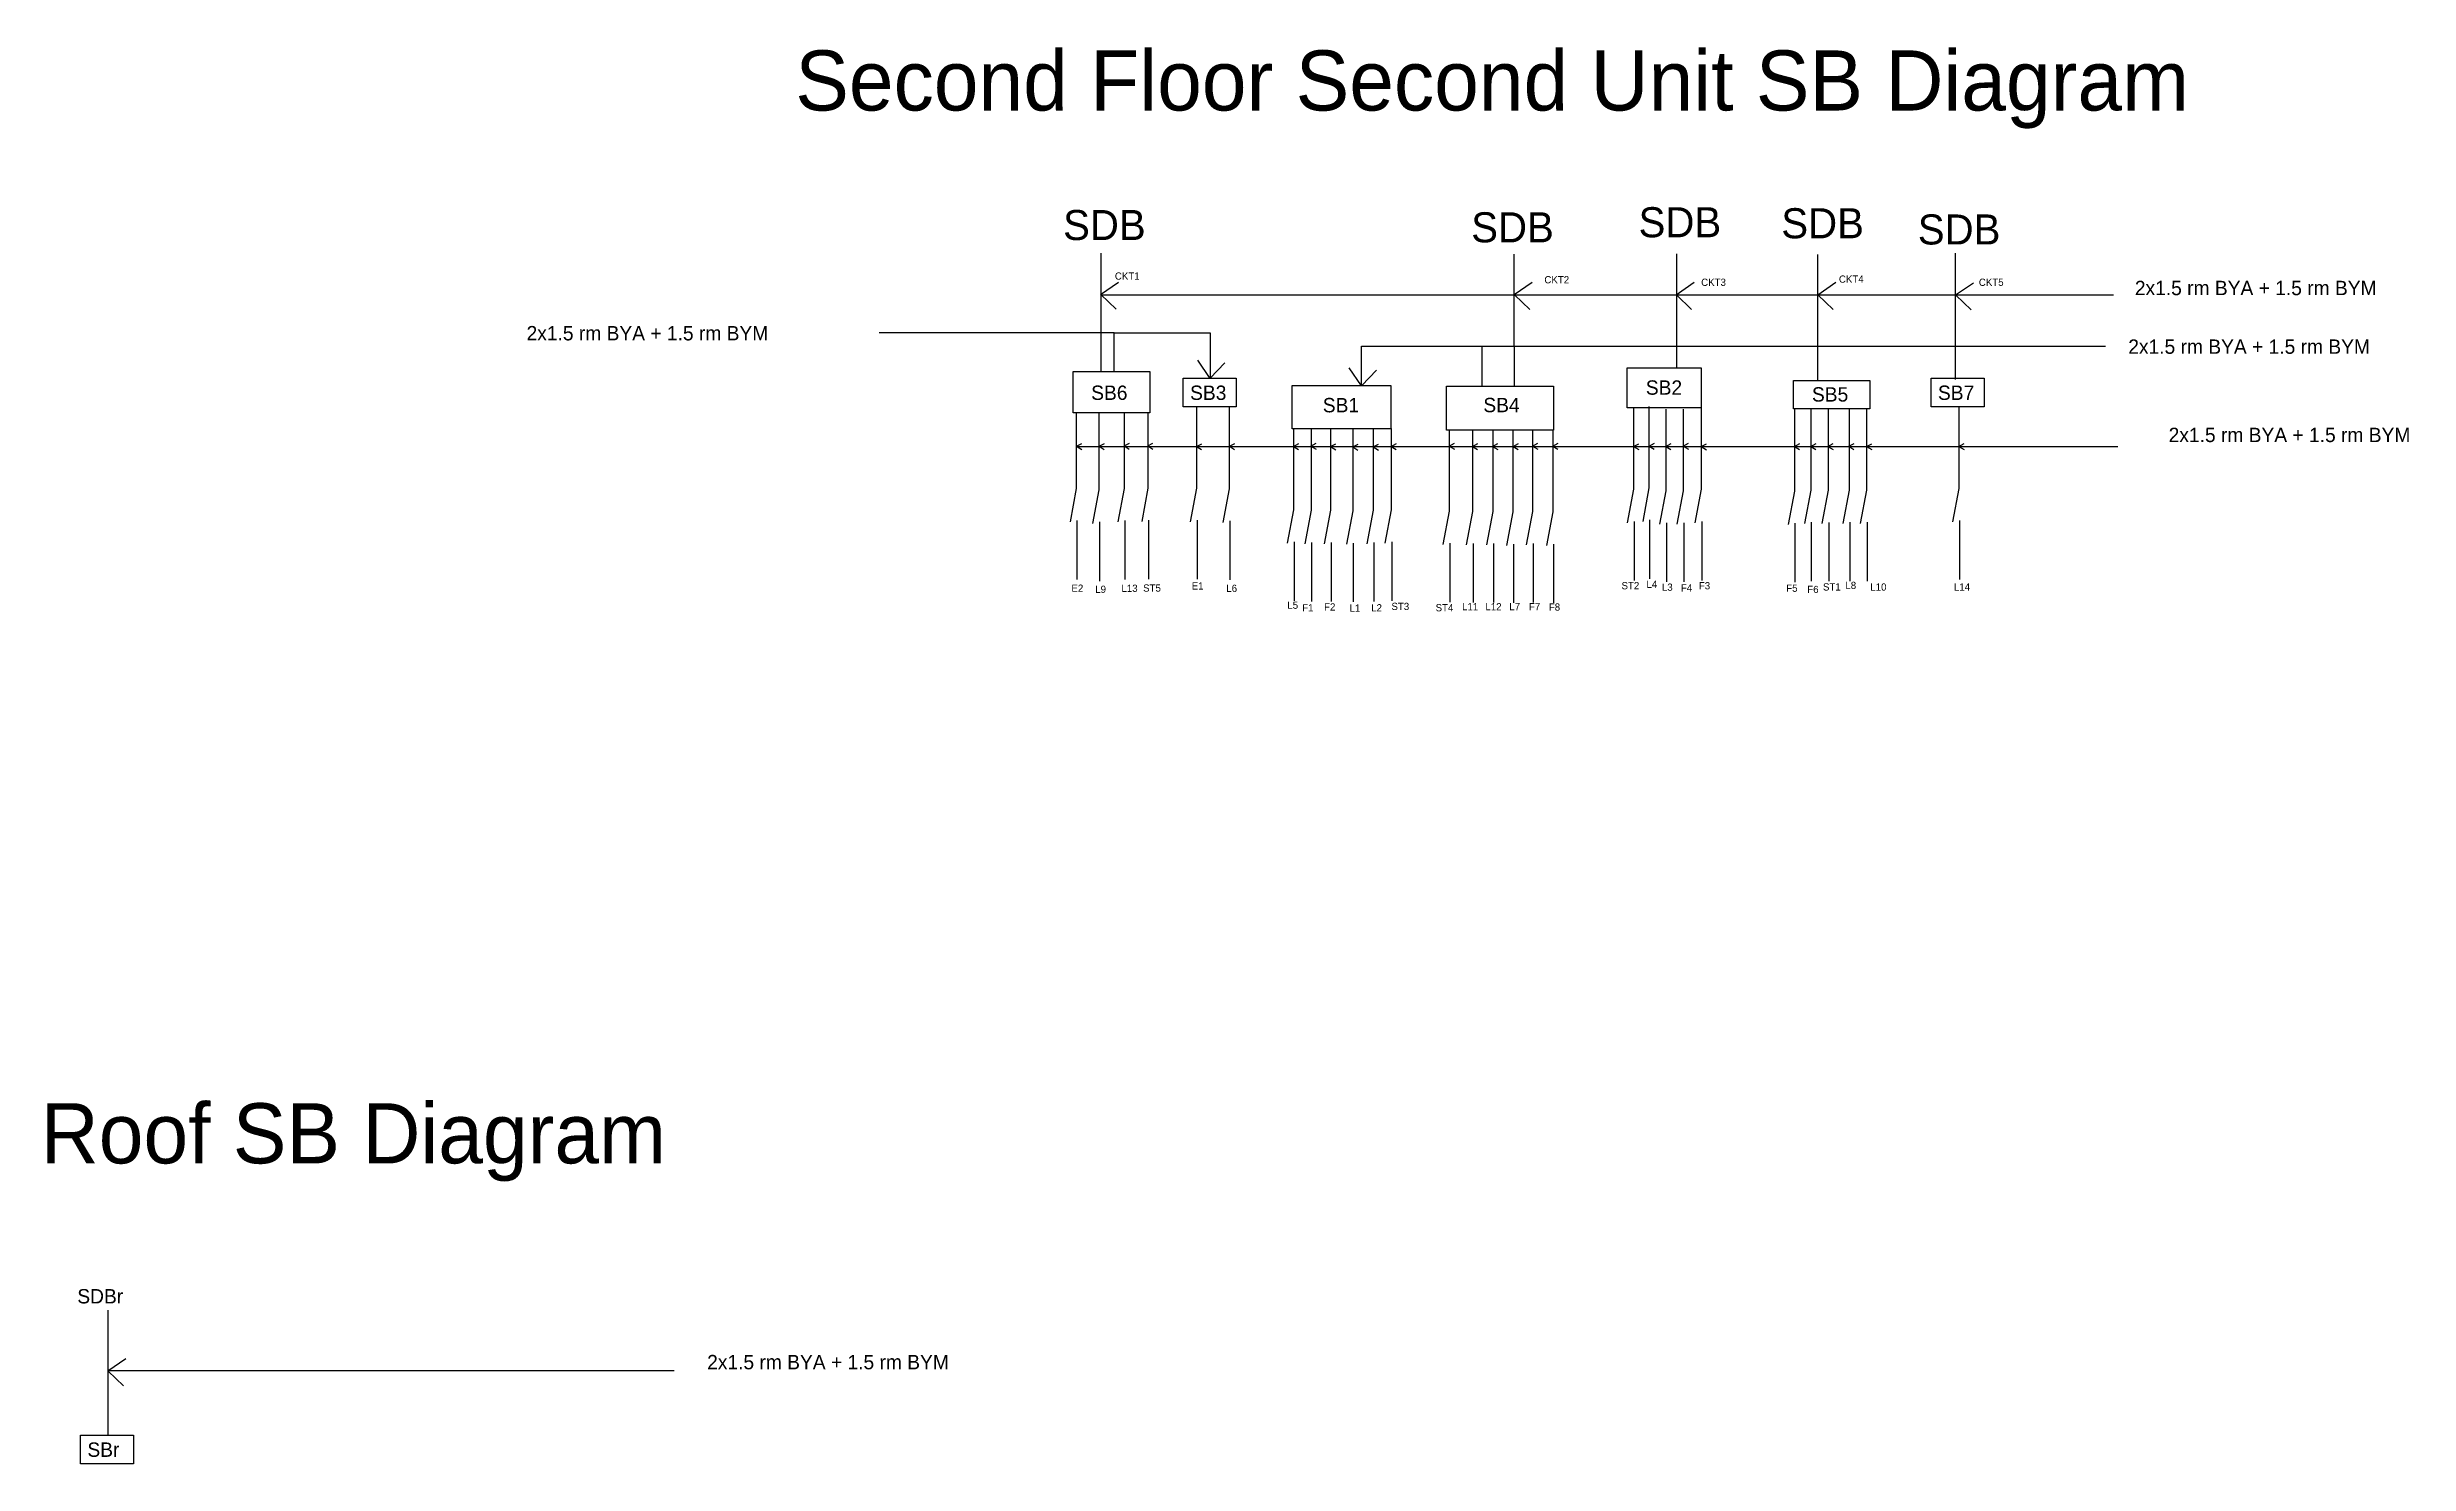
# Model space of a CAD drawing. Header units: inches. Extents: x -1380 to -106, y -233 to 422.
# Drawn here: x -1170.1 to -983.6, y 98.8 to 210.6 of the extents above; entities that cross this region are included whole.
import ezdxf

# ---------------------------------------------------------------- set-up
doc = ezdxf.new("R2010")
doc.units = ezdxf.units.IN
doc.header["$MEASUREMENT"] = 0
doc.layers.add('Fitings and Fixture Texts', color=19, linetype='Continuous')

# ---------------------------------------------------------------- blocks, each defined once
blk = doc.blocks.new('Line with switch')
for p, q in [((-0.08, 0.02), (-0.08, -5.96)), ((-0.08, -5.96), (-0.57, -8.6)), ((-0.03, -8.49), (-0.03, -13.15))]:
    blk.add_line(p, q)
blk = doc.blocks.new('Arrow head')
for p, q in [((-0.05, 0), (1.38, 0.97)), ((-0.03, -0.01), (1.18, -1.17))]:
    blk.add_line(p, q)
blk = doc.blocks.new('Arrow head small')
for q in [(0.42, 0.22), (0.41, -0.25)]:
    blk.add_line((0, 0), q)

msp = doc.modelspace()

# ---------------------------------------------------------------- linework, layer by layer
for p, q in [((-1086.86, 194.37), (-1086.86, 185.05)), ((-1054.2, 187.03), (-1054.2, 194.3)), ((-1041.4, 194.32), (-1041.4, 185.33)), ((-1030.26, 194.28), (-1030.26, 184.36)), ((-1019.38, 194.39), (-1019.38, 184.4)), ((-1086.86, 191.1), (-1006.87, 191.1)), ((-1041.42, 191.1), (-1039.99, 192.08)), ((-1041.4, 191.09), (-1040.19, 189.94)), ((-1030.23, 191.1), (-1028.8, 192.08)), ((-1030.22, 191.1), (-1029.01, 189.94)), ((-1019.35, 191.08), (-1017.92, 192.05)), ((-1019.34, 191.07), (-1018.12, 189.92)), ((-1085.8, 188.1), (-1104.35, 188.1)), ((-1085.8, 185.05), (-1085.8, 188.1)), ((-1085.8, 188.1), (-1078.21, 188.1)), ((-1078.21, 188.1), (-1078.21, 184.48)), ((-1066.27, 184), (-1066.27, 187.03)), ((-1066.27, 187.03), (-1056.77, 187.03)), ((-1056.77, 187.03), (-1056.77, 183.83)), ((-1056.77, 187.03), (-1007.5, 187.03)), ((-1054.2, 187.03), (-1054.2, 183.87)), ((-1088.79, 181.77), (-1088.79, 175.8)), ((-1087.01, 181.78), (-1087.01, 175.69)), ((-1079.29, 182.25), (-1079.29, 175.82)), ((-1076.71, 182.2), (-1076.71, 175.77)), ((-1044.78, 182.17), (-1044.78, 175.74)), ((-1043.56, 182.28), (-1043.56, 175.85)), ((-1042.24, 182.06), (-1042.24, 175.63)), ((-1040.86, 182.06), (-1040.86, 175.63)), ((-1039.44, 182.17), (-1039.44, 175.74)), ((-1032.08, 182.03), (-1032.08, 175.6)), ((-1030.79, 182.1), (-1030.79, 175.68)), ((-1029.41, 182.09), (-1029.41, 175.66)), ((-1027.76, 182.1), (-1027.76, 175.68)), ((-1026.39, 182.11), (-1026.39, 175.68)), ((-1019.1, 182.23), (-1019.1, 175.8)), ((-1088.79, 179.12), (-1006.54, 179.12)), ((-1071.64, 180.54), (-1071.64, 174.12)), ((-1070.25, 180.51), (-1070.25, 174.08)), ((-1068.72, 180.51), (-1068.72, 174.08)), ((-1066.96, 180.46), (-1066.96, 174.03)), ((-1065.33, 180.51), (-1065.33, 174.08)), ((-1063.93, 180.55), (-1063.93, 174.13)), ((-1059.35, 180.45), (-1059.35, 174.02)), ((-1057.5, 180.42), (-1057.5, 174)), ((-1055.9, 180.42), (-1055.9, 174)), ((-1054.31, 180.38), (-1054.31, 173.95)), ((-1052.75, 180.42), (-1052.75, 174)), ((-1051.16, 180.38), (-1051.16, 173.95)), ((-1088.79, 175.8), (-1089.28, 173.16)), ((-1087.01, 175.69), (-1087.5, 173.05)), ((-1079.29, 175.82), (-1079.79, 173.18)), ((-1076.71, 175.77), (-1077.21, 173.13)), ((-1044.78, 175.74), (-1045.28, 173.1)), ((-1043.56, 175.85), (-1044.05, 173.21)), ((-1042.24, 175.63), (-1042.73, 172.99)), ((-1040.86, 175.63), (-1041.36, 172.99)), ((-1039.44, 175.74), (-1039.93, 173.1)), ((-1032.08, 175.6), (-1032.58, 172.96)), ((-1030.79, 175.68), (-1031.29, 173.04)), ((-1029.41, 175.66), (-1029.91, 173.03)), ((-1027.76, 175.68), (-1028.25, 173.04)), ((-1026.39, 175.68), (-1026.89, 173.04)), ((-1019.1, 175.8), (-1019.59, 173.17)), ((-1071.64, 174.12), (-1072.13, 171.48)), ((-1070.25, 174.08), (-1070.75, 171.44)), ((-1068.72, 174.08), (-1069.21, 171.44)), ((-1066.96, 174.03), (-1067.45, 171.4)), ((-1065.33, 174.08), (-1065.83, 171.44)), ((-1063.93, 174.13), (-1064.43, 171.49)), ((-1059.35, 174.02), (-1059.84, 171.38)), ((-1057.5, 174), (-1057.99, 171.36)), ((-1055.9, 174), (-1056.4, 171.36)), ((-1054.31, 173.95), (-1054.8, 171.31)), ((-1052.75, 174), (-1053.25, 171.36)), ((-1051.16, 173.95), (-1051.65, 171.31)), ((-1088.74, 173.27), (-1088.74, 168.61)), ((-1086.96, 173.16), (-1086.96, 168.5)), ((-1079.24, 173.29), (-1079.24, 168.64)), ((-1076.66, 173.24), (-1076.66, 168.58)), ((-1071.59, 171.58), (-1071.59, 166.93)), ((-1063.88, 171.59), (-1063.88, 166.94)), ((-1044.73, 173.21), (-1044.73, 168.55)), ((-1043.51, 173.32), (-1043.51, 168.66)), ((-1042.19, 173.1), (-1042.19, 168.44)), ((-1040.81, 173.1), (-1040.81, 168.44)), ((-1039.39, 173.21), (-1039.39, 168.55)), ((-1032.03, 173.07), (-1032.03, 168.41)), ((-1030.74, 173.14), (-1030.74, 168.49)), ((-1029.36, 173.13), (-1029.36, 168.48)), ((-1027.71, 173.14), (-1027.71, 168.49)), ((-1026.34, 173.15), (-1026.34, 168.5)), ((-1019.05, 173.27), (-1019.05, 168.62)), ((-1070.2, 171.55), (-1070.2, 166.89)), ((-1068.67, 171.55), (-1068.67, 166.89)), ((-1066.91, 171.5), (-1066.91, 166.85)), ((-1065.28, 171.55), (-1065.28, 166.89)), ((-1059.3, 171.49), (-1059.3, 166.83)), ((-1057.45, 171.46), (-1057.45, 166.81)), ((-1055.85, 171.46), (-1055.85, 166.81)), ((-1054.26, 171.42), (-1054.26, 166.77)), ((-1052.71, 171.46), (-1052.71, 166.81)), ((-1051.11, 171.42), (-1051.11, 166.77)), ((-1165.27, 110.93), (-1165.27, 101.07)), ((-1165.24, 106.18), (-1120.55, 106.18))]:
    msp.add_line(p, q)
for points in [[(-1089.03, 185.05), (-1082.98, 185.05), (-1082.98, 181.78), (-1089.03, 181.78)], [(-1045.27, 185.33), (-1039.44, 185.33), (-1039.44, 182.18), (-1045.27, 182.18)], [(-1080.34, 184.51), (-1076.15, 184.51), (-1076.15, 182.25), (-1080.34, 182.25)], [(-1071.73, 183.93), (-1063.95, 183.93), (-1063.95, 180.51), (-1071.73, 180.51)], [(-1059.55, 183.87), (-1051.11, 183.87), (-1051.11, 180.4), (-1059.55, 180.4)], [(-1032.16, 184.34), (-1026.12, 184.34), (-1026.12, 182.08), (-1032.16, 182.08)], [(-1021.28, 184.52), (-1017.09, 184.52), (-1017.09, 182.26), (-1021.28, 182.26)], [(-1167.42, 101.07), (-1163.24, 101.07), (-1163.24, 98.81), (-1167.42, 98.81)]]:
    msp.add_lwpolyline(points, close=True)

# ---------------------------------------------------------------- block references
for name, p in [('Arrow head', (-1086.83, 191.12)), ('Arrow head', (-1054.16, 191.11)), ('Line with switch', (-1084.93, 181.76)), ('Line with switch', (-1083.05, 181.79)), ('Arrow head small', (-1088.76, 179.14)), ('Arrow head small', (-1086.99, 179.14)), ('Arrow head small', (-1085.01, 179.17)), ('Arrow head small', (-1083.15, 179.17)), ('Arrow head small', (-1079.3, 179.12)), ('Arrow head small', (-1076.69, 179.14)), ('Arrow head small', (-1071.64, 179.13)), ('Arrow head small', (-1070.26, 179.15)), ('Arrow head small', (-1068.71, 179.11)), ('Arrow head small', (-1066.95, 179.09)), ('Arrow head small', (-1065.33, 179.09)), ('Arrow head small', (-1063.93, 179.13)), ('Arrow head small', (-1059.34, 179.15)), ('Arrow head small', (-1057.5, 179.13)), ('Arrow head small', (-1055.92, 179.13)), ('Arrow head small', (-1054.29, 179.13)), ('Arrow head small', (-1052.75, 179.15)), ('Arrow head small', (-1051.16, 179.15)), ('Arrow head small', (-1044.78, 179.12)), ('Arrow head small', (-1043.55, 179.15)), ('Arrow head small', (-1042.24, 179.13)), ('Arrow head small', (-1040.86, 179.15)), ('Arrow head small', (-1039.44, 179.11)), ('Arrow head small', (-1032.08, 179.13)), ('Arrow head small', (-1030.79, 179.13)), ('Arrow head small', (-1029.43, 179.13)), ('Arrow head small', (-1027.78, 179.14)), ('Arrow head small', (-1026.37, 179.12)), ('Arrow head small', (-1019.08, 179.13)), ('Arrow head', (-1165.22, 106.14))]:
    msp.add_blockref(name, p)
at = {"rotation": 90}
for p in [(-1078.22, 184.55), (-1066.26, 183.96)]:
    msp.add_blockref('Arrow head', p, dxfattribs=at)

# ---------------------------------------------------------------- texts
at = {"attachment_point": 1}
for s, insert, char_height, width in [('Second Floor Second Unit SB Diagram', (-1110.98, 210.39), 4.7466, 353.4069), ('SDB', (-1089.83, 197.79), 2.373, 176.7034), ('SDB', (-1044.38, 198.01), 2.373, 176.7034), ('SDB', (-1033.11, 197.93), 2.373, 176.7034), ('SDB', (-1057.6, 197.61), 2.373, 176.7034), ('SDB', (-1022.33, 197.44), 2.373, 176.7034), ('2x1.5 rm BYA + 1.5 rm BYM', (-1005.19, 192.2), 1.134, 84.4338), ('2x1.5 rm BYA + 1.5 rm BYM', (-1132.2, 188.63), 1.134, 84.4338), ('2x1.5 rm BYA + 1.5 rm BYM', (-1005.71, 187.57), 1.134, 84.4338), ('SB6', (-1087.61, 183.93), 1.134, 84.4338), ('SB3', (-1079.8, 183.93), 1.134, 84.4338), ('SB1', (-1069.32, 182.95), 1.134, 84.4338), ('SB4', (-1056.64, 182.96), 1.134, 84.4338), ('SB2', (-1043.81, 184.34), 1.134, 84.4338), ('SB5', (-1030.69, 183.8), 1.134, 84.4338), ('SB7', (-1020.74, 183.93), 1.134, 84.4338), ('2x1.5 rm BYA + 1.5 rm BYM', (-1002.52, 180.6), 1.134, 84.4338), ('Roof SB Diagram', (-1170.57, 127.27), 4.7466, 353.4069), ('SDBr', (-1167.68, 112.6), 1.134, 84.4338), ('2x1.5 rm BYA + 1.5 rm BYM', (-1117.94, 107.4), 1.134, 84.4338), ('SBr', (-1166.88, 100.49), 1.134, 84.4338)]:
    msp.add_mtext(s, dxfattribs=dict(at, insert=insert, char_height=char_height, width=width))
at = {"layer": 'Fitings and Fixture Texts', "char_height": 0.572, "width": 1.2419, "attachment_point": 1}
for s, insert in [('CKT1', (-1085.74, 192.86)), ('CKT2', (-1051.82, 192.57)), ('CKT3', (-1039.44, 192.37)), ('CKT4', (-1028.56, 192.62)), ('CKT5', (-1017.51, 192.37)), ('E2', (-1089.17, 168.22)), ('L9', (-1087.29, 168.13)), ('L13', (-1085.22, 168.21)), ('ST5', (-1083.51, 168.23)), ('E1', (-1079.67, 168.4)), ('L6', (-1076.94, 168.21)), ('ST2', (-1045.73, 168.42)), ('L4', (-1043.76, 168.53)), ('L3', (-1042.54, 168.3)), ('F4', (-1041.04, 168.24)), ('F3', (-1039.62, 168.41)), ('F5', (-1032.72, 168.22)), ('F6', (-1031.06, 168.12)), ('ST1', (-1029.82, 168.32)), ('L8', (-1028.05, 168.44)), ('L10', (-1026.08, 168.31)), ('L14', (-1019.48, 168.31)), ('L5', (-1072.12, 166.88)), ('F1', (-1070.95, 166.67)), ('F2', (-1069.22, 166.74)), ('L1', (-1067.21, 166.65)), ('L2', (-1065.5, 166.67)), ('ST3', (-1063.9, 166.78)), ('ST4', (-1060.41, 166.68)), ('L11', (-1058.32, 166.76)), ('L12', (-1056.48, 166.76)), ('L7', (-1054.59, 166.76)), ('F7', (-1053.04, 166.76)), ('F8', (-1051.47, 166.73))]:
    msp.add_mtext(s, dxfattribs=dict(at, insert=insert))

doc.saveas('drawing.dxf')
